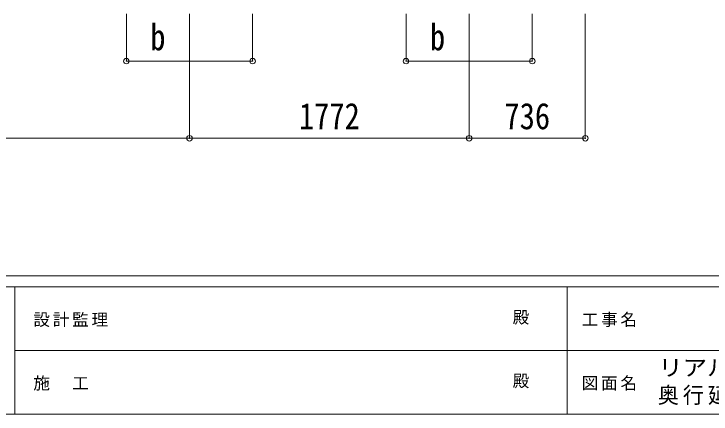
# Model space of a CAD drawing. Units: millimetres at full size. Extents: x -9783 to 9892, y -6828 to 6752.
# Drawn here: x -3974 to 443, y -6828 to -4294 of the extents above; entities that cross this region are included whole.
import ezdxf
from ezdxf.enums import TextEntityAlignment as Align

# ---------------------------------------------------------------- set-up
doc = ezdxf.new("R2010")
doc.units = ezdxf.units.MM
doc.header["$LTSCALE"] = 35
doc.header["$PDMODE"] = 32
doc.header["$PDSIZE"] = 35
doc.layers.add('0-A_寸法', color=6, linetype='Continuous', lineweight=9)
doc.layers.add('F-0_240', color=7, linetype='Continuous', lineweight=9)
doc.styles.add('ＭＳ ゴシック', font='')
doc.styles.get('ＭＳ ゴシック').set_extended_font_data('MS Gothic')

msp = doc.modelspace()

# ---------------------------------------------------------------- linework, layer by layer
at = {"layer": '0-A_寸法'}
for p, q in [((-3261.92, -4592.83), (-3261.92, -4294.17)), ((-2861.92, -5081.35), (-2861.92, -4294.17)), ((-2461.92, -4592.83), (-2461.92, -4294.17)), ((-1489.91, -4592.83), (-1489.91, -4294.17)), ((-1089.91, -5081.35), (-1089.91, -4294.17)), ((-689.91, -4592.83), (-689.91, -4294.17)), ((-353.91, -5081.35), (-353.91, -4294.17)), ((-3261.92, -4592.83), (-2461.92, -4592.83)), ((-1489.91, -4592.83), (-689.91, -4592.83)), ((-5761.92, -5081.35), (-2861.92, -5081.35)), ((-2861.92, -5081.35), (-1089.91, -5081.35)), ((-1089.91, -5081.35), (-353.91, -5081.35))]:
    msp.add_line(p, q, dxfattribs=at)
for p in [(-3261.92, -4592.83), (-2461.92, -4592.83), (-1489.91, -4592.83), (-689.91, -4592.83), (-2861.92, -5081.35), (-1089.91, -5081.35), (-353.91, -5081.35)]:
    msp.add_point(p, dxfattribs=at)
at = {"layer": 'F-0_240', "color": 5}
for p, q in [((-9783.03, -5953.1), (9396.97, -5953.1)), ((-9783.03, -6023.1), (6285.75, -6023.1)), ((-3969.25, -6023.1), (-3969.25, -6828.1)), ((-469.25, -6023.1), (-469.25, -6828.1)), ((-3969.25, -6425.6), (3205.75, -6425.6)), ((-9783.03, -6828.1), (9396.97, -6828.1))]:
    msp.add_line(p, q, dxfattribs=at)

# ---------------------------------------------------------------- texts
at = {"layer": '0-A_寸法', "color": 7, "style": 'ＭＳ ゴシック', "width": 0.85}
for s, p in [('b', (-3110.04, -4573.83)), ('b', (-1338.04, -4573.83)), ('1772', (-2168.42, -5074.35)), ('736', (-866.29, -5074.35))]:
    msp.add_text(s, height=166.8, dxfattribs=at).set_placement(p, align=Align.BOTTOM_LEFT)
at = {"layer": 'F-0_240', "style": 'ＭＳ ゴシック'}
for p in [(-814.24, -6276.85), (-814.24, -6679.35)]:
    msp.add_text('殿', height=76.98, dxfattribs=at).set_placement(p, align=Align.BOTTOM_LEFT)
at = {"layer": 'F-0_240', "style": 'ＭＳ ゴシック', "width": 1.1}
msp.add_text('リアルポートⅣ\u3000壁付タイプ', height=102.6, dxfattribs=at).set_placement((109.35, -6616.22), align=Align.BOTTOM_LEFT)
at = {"layer": 'F-0_240', "attachment_point": 7, "style": 'ＭＳ ゴシック'}
for s, insert, char_height in [('\\T1.17;設計監理', (-3851.04, -6276.85), 76.98), ('\\T1.17;工事名', (-376.96, -6276.85), 76.98), ('\\T1.17;施\u3000工', (-3851.04, -6679.35), 76.98), ('\\T1.17;図面名', (-376.96, -6679.35), 76.98), ('\\T1.19;\\W0.95;奥行延長(1台用+α)\\~L50+14-W39\\~標準柱', (105.77, -6786.55), 102.6)]:
    msp.add_mtext(s, dxfattribs=dict(at, insert=insert, char_height=char_height))

doc.saveas('drawing.dxf')
